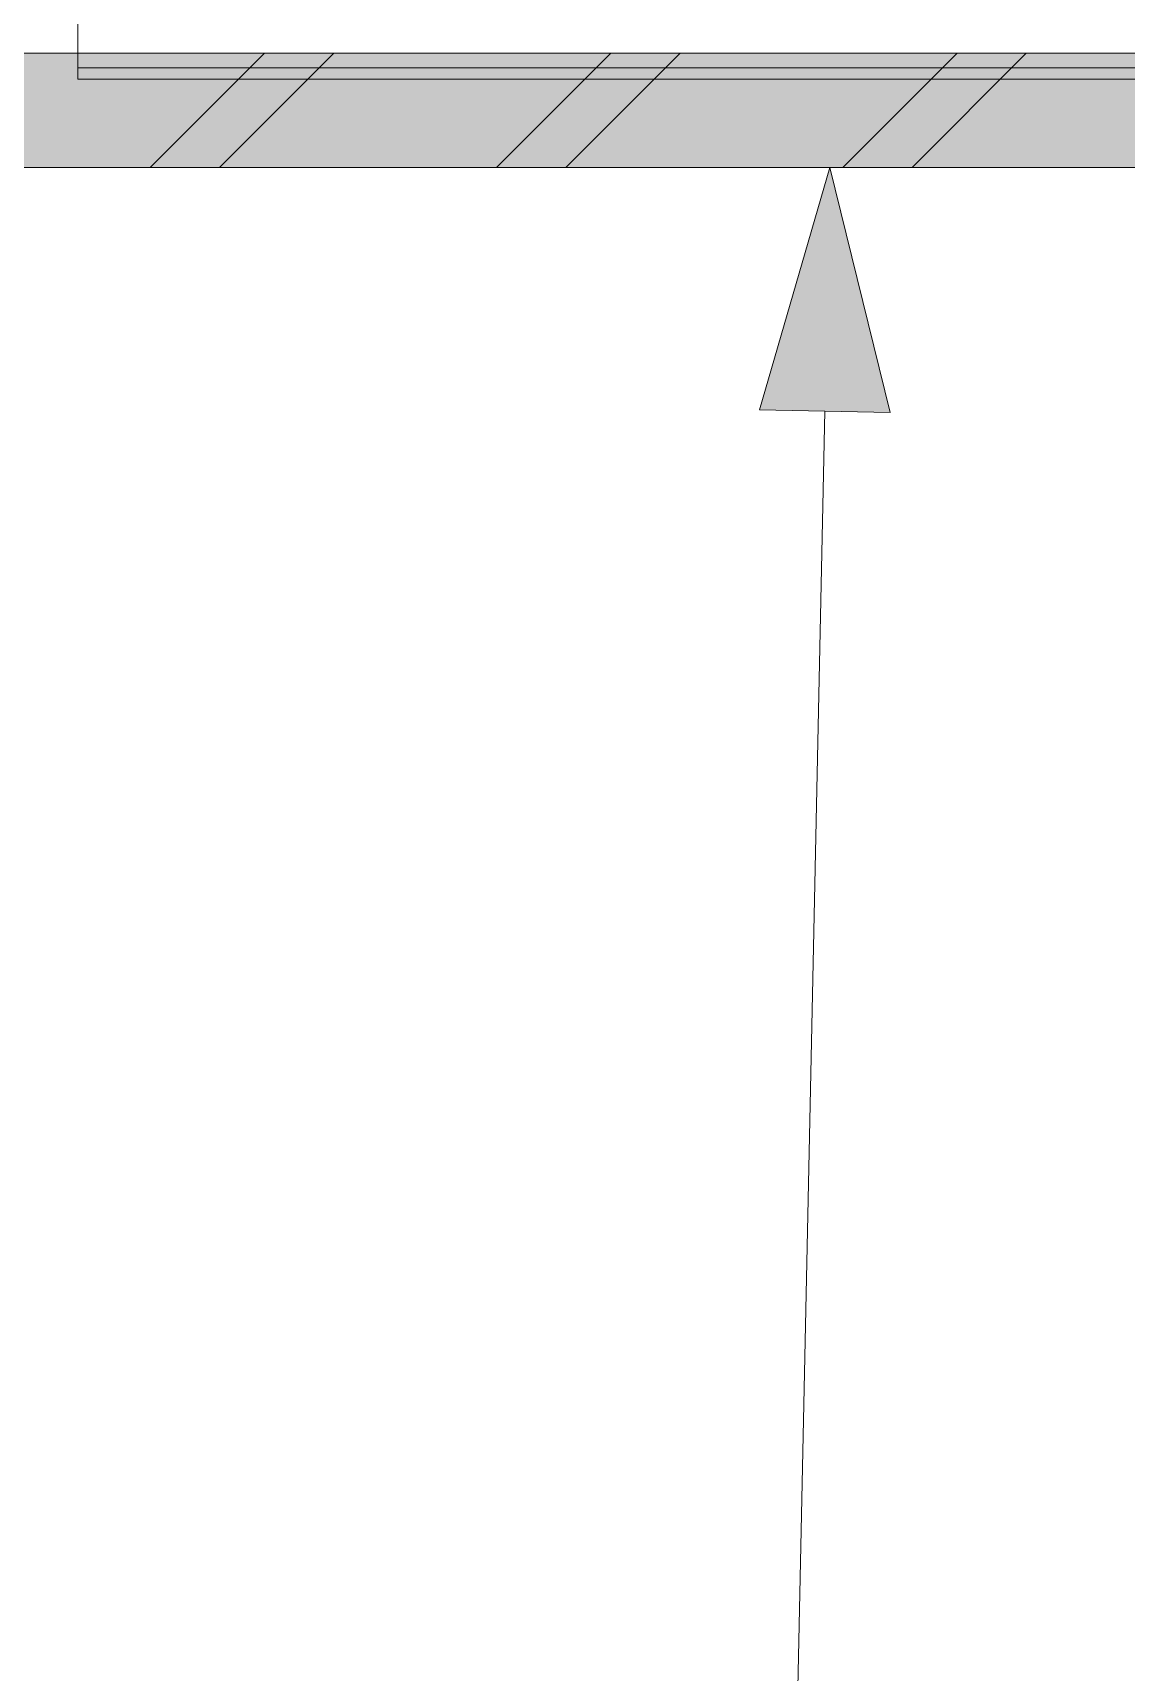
# Model space of a CAD drawing. Header units: millimetres. Extents: x -546 to 1681, y -650 to 1730.
# Drawn here: x 777.96 to 784.66, y 605.1 to 615.14 of the extents above; entities that cross this region are included whole.
import ezdxf

# ---------------------------------------------------------------- set-up
doc = ezdxf.new("R2010")
doc.units = ezdxf.units.MM

msp = doc.modelspace()

# ---------------------------------------------------------------- hatches: boundary and pattern name
at = {"true_color": 0xffffff}
h = msp.add_hatch(color=7, dxfattribs=at)
h.dxf.hatch_style = 2
h.paths.add_polyline_path([(764.575, 614.318), (764.574, 615.018), (787.486, 615.018), (787.486, 614.318)])
at = {"true_color": 0x0077b0}
h = msp.add_hatch(color=144, dxfattribs=at)
h.dxf.hatch_style = 2
h.paths.add_polyline_path([(782.843, 614.318), (783.211, 612.817), (782.412, 612.834)])

# ---------------------------------------------------------------- linework, layer by layer
at = {"color": 7, "lineweight": 0}
for points in [[(778.236, 616.518), (778.236, 614.859)], [(787.486, 615.018), (763.874, 615.018)], [(778.236, 615.018), (788.011, 615.018)], [(778.679, 614.318), (779.379, 615.018)], [(779.103, 614.318), (779.803, 615.018)], [(780.8, 614.318), (781.5, 615.018)], [(781.225, 614.318), (781.925, 615.018)], [(782.922, 614.318), (783.622, 615.018)], [(783.346, 614.318), (784.046, 615.018)], [(778.236, 614.928), (788.011, 614.928)], [(778.236, 614.859), (788.011, 614.859)], [(764.575, 614.318), (787.486, 614.318)]]:
    msp.add_lwpolyline(points, dxfattribs=at)
at = {"color": 144, "lineweight": 0, "true_color": 0x0077b0}
for points in [[(782.843, 614.318), (782.412, 612.834)], [(782.843, 614.318), (783.211, 612.817)], [(782.811, 612.825), (782.287, 588.014)], [(783.211, 612.817), (782.412, 612.834)]]:
    msp.add_lwpolyline(points, dxfattribs=at)

doc.saveas('drawing.dxf')
